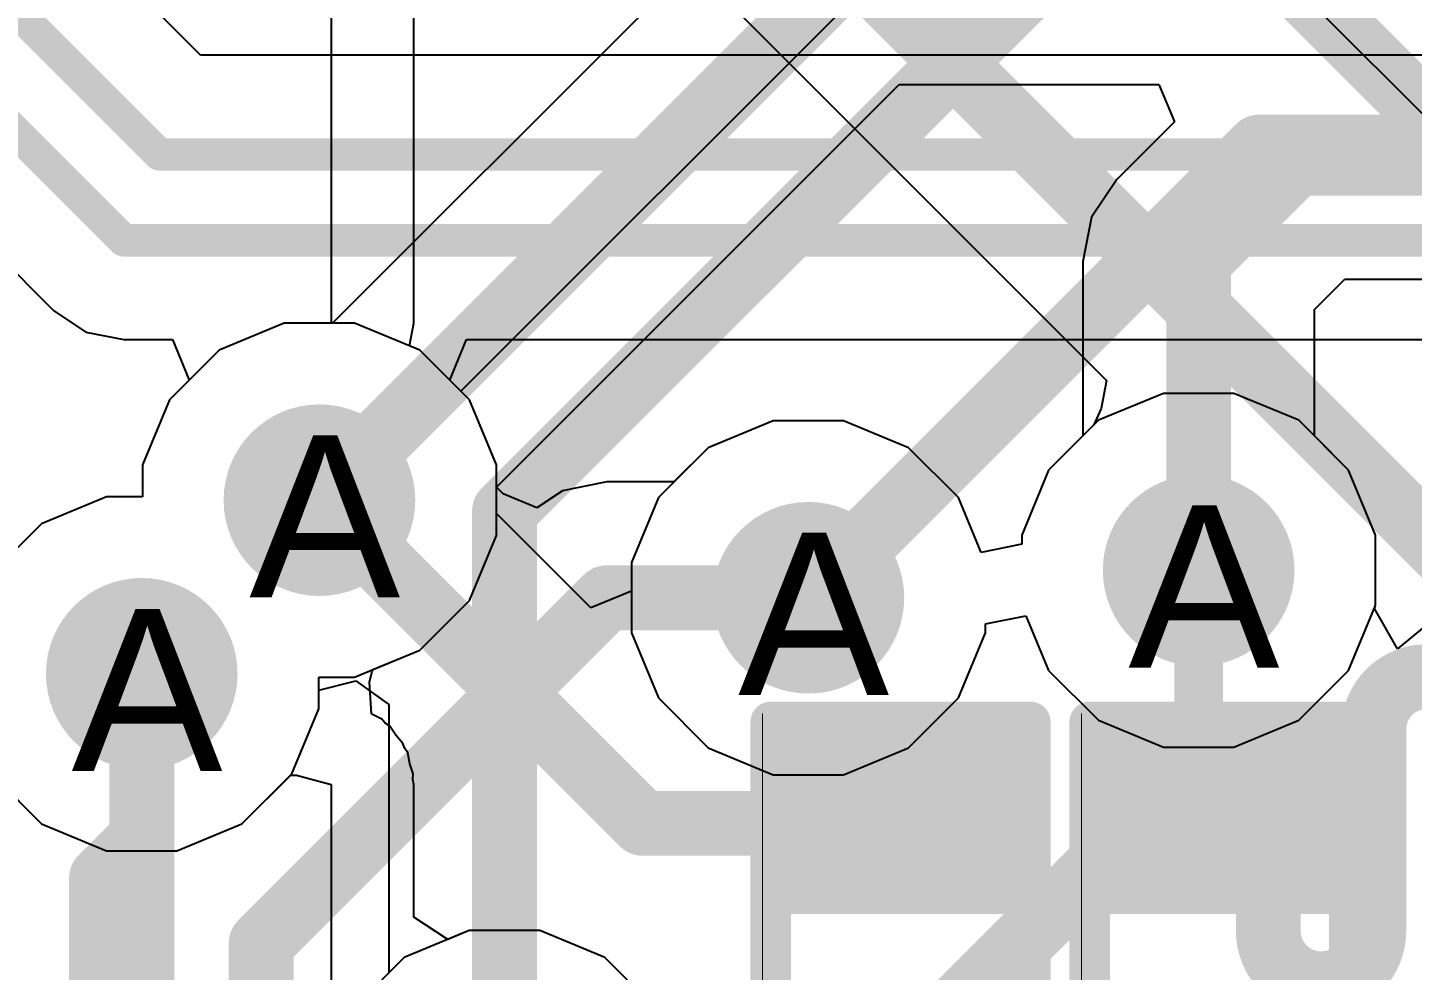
# Model space of a CAD drawing. Header units: inches. Extents: x 0 to 5271, y 0 to 5417.
# Drawn here: x 50.053 to 54.388, y 82.055 to 85.007 of the extents above; entities that cross this region are included whole.
import ezdxf

# ---------------------------------------------------------------- set-up
doc = ezdxf.new("R2010")
doc.units = ezdxf.units.IN
for name, color, linetype in [('Bottom Layer', 5, 'Continuous'), ('Bottom Overlay', 54, 'Continuous'), ('Bottom Paste', 16, 'Continuous'), ('Bottom Solder', 6, 'Continuous'), ('Drill Drawing', 1, 'Continuous'), ('L2_GND1', 16, 'Continuous'), ('L3_SIG1', 76, 'Continuous'), ('L4_PWR', 90, 'Continuous'), ('L5_GND2', 156, 'Continuous'), ('L6_SIG2', 130, 'Continuous'), ('L7_GND3', 216, 'Continuous'), ('Top Layer', 1, 'Continuous'), ('Via Holes', 16, 'Continuous')]:
    doc.layers.add(name, color=color, linetype=linetype)
doc.styles.add('Arial', font='', dxfattribs={"height": 0.2})
doc.styles.get('Arial').set_extended_font_data('Arial')

# ---------------------------------------------------------------- blocks, each defined once
blk = doc.blocks.new('R___0402_B_62')
at = {"layer": 'Bottom Layer'}
for points in [[(-0.2413, 0.3175), (-0.2413, -0.3175), (-0.6985, -0.3175), (-0.6985, 0.3175)], [(0.6985, 0.3175), (0.6985, -0.3175), (0.2413, -0.3175), (0.2413, 0.3175)]]:
    blk.add_hatch(color=5, dxfattribs=at).paths.add_polyline_path(points)
at = {"layer": 'Bottom Paste'}
for points in [[(-0.2413, 0.3175), (-0.2413, -0.3175), (-0.6985, -0.3175), (-0.6985, 0.3175)], [(0.6985, 0.3175), (0.6985, -0.3175), (0.2413, -0.3175), (0.2413, 0.3175)]]:
    blk.add_hatch(color=16, dxfattribs=at).paths.add_polyline_path(points)
at = {"layer": 'Bottom Solder'}
for points in [[(-0.1863, 0.3725), (-0.1863, -0.3725), (-0.7535, -0.3725), (-0.7535, 0.3725)], [(0.7535, 0.3725), (0.7535, -0.3725), (0.1863, -0.3725), (0.1863, 0.3725)]]:
    blk.add_hatch(color=6, dxfattribs=at).paths.add_polyline_path(points)
at = {"layer": 'Bottom Overlay'}
for points in [[(-0.7874, 0.4064, 0.127, 0.127, 0), (-0.7874, -0.4064, 0.127, 0.127, 0)], [(-0.7874, 0.4064, 0.127, 0.127, 0), (0.7874, 0.4064, 0.127, 0.127, 0)], [(0.7874, 0.4064, 0.127, 0.127, 0), (0.7874, -0.4064, 0.127, 0.127, 0)], [(-0.8128, 0.4318, 0.00323, 0.00323, 0), (0.8128, 0.4318, 0.00323, 0.00323, 0)], [(-0.7874, -0.4064, 0.127, 0.127, 0), (0.7874, -0.4064, 0.127, 0.127, 0)]]:
    blk.add_lwpolyline(points, format="xyseb", dxfattribs=at)
for points in [[(-0.8191, 0.4064, 0.0635, 0.0635, 1), (-0.7556, 0.4064, 0.0635, 0.0635, 1)], [(-0.8191, 0.4064, 0.0635, 0.0635, 1), (-0.7556, 0.4064, 0.0635, 0.0635, 1)], [(0.7557, 0.4064, 0.0635, 0.0635, 1), (0.8192, 0.4064, 0.0635, 0.0635, 1)], [(0.7557, 0.4064, 0.0635, 0.0635, 1), (0.8192, 0.4064, 0.0635, 0.0635, 1)], [(-0.8136, 0.4318, 0.00161, 0.00161, 1), (-0.812, 0.4318, 0.00161, 0.00161, 1)], [(0.812, 0.4318, 0.00161, 0.00161, 1), (0.8136, 0.4318, 0.00161, 0.00161, 1)], [(-0.8191, -0.4064, 0.0635, 0.0635, 1), (-0.7556, -0.4064, 0.0635, 0.0635, 1)], [(-0.8191, -0.4064, 0.0635, 0.0635, 1), (-0.7556, -0.4064, 0.0635, 0.0635, 1)], [(0.7557, -0.4064, 0.0635, 0.0635, 1), (0.8192, -0.4064, 0.0635, 0.0635, 1)], [(0.7557, -0.4064, 0.0635, 0.0635, 1), (0.8192, -0.4064, 0.0635, 0.0635, 1)]]:
    blk.add_lwpolyline(points, format="xyseb", close=True, dxfattribs=at)
blk = doc.blocks.new('R___0402_B_64')
at = {"layer": 'Bottom Layer'}
for points in [[(-0.2413, 0.3175), (-0.2413, -0.3175), (-0.6985, -0.3175), (-0.6985, 0.3175)], [(0.6985, 0.3175), (0.6985, -0.3175), (0.2413, -0.3175), (0.2413, 0.3175)]]:
    blk.add_hatch(color=5, dxfattribs=at).paths.add_polyline_path(points)
at = {"layer": 'Bottom Paste'}
for points in [[(-0.2413, 0.3175), (-0.2413, -0.3175), (-0.6985, -0.3175), (-0.6985, 0.3175)], [(0.6985, 0.3175), (0.6985, -0.3175), (0.2413, -0.3175), (0.2413, 0.3175)]]:
    blk.add_hatch(color=16, dxfattribs=at).paths.add_polyline_path(points)
at = {"layer": 'Bottom Solder'}
for points in [[(-0.1863, 0.3725), (-0.1863, -0.3725), (-0.7535, -0.3725), (-0.7535, 0.3725)], [(0.7535, 0.3725), (0.7535, -0.3725), (0.1863, -0.3725), (0.1863, 0.3725)]]:
    blk.add_hatch(color=6, dxfattribs=at).paths.add_polyline_path(points)
at = {"layer": 'Bottom Overlay'}
for points in [[(-0.7874, 0.4064, 0.127, 0.127, 0), (-0.7874, -0.4064, 0.127, 0.127, 0)], [(-0.7874, 0.4064, 0.127, 0.127, 0), (0.7874, 0.4064, 0.127, 0.127, 0)], [(0.7874, 0.4064, 0.127, 0.127, 0), (0.7874, -0.4064, 0.127, 0.127, 0)], [(-0.8128, 0.4318, 0.00323, 0.00323, 0), (0.8128, 0.4318, 0.00323, 0.00323, 0)], [(-0.7874, -0.4064, 0.127, 0.127, 0), (0.7874, -0.4064, 0.127, 0.127, 0)]]:
    blk.add_lwpolyline(points, format="xyseb", dxfattribs=at)
for points in [[(-0.8191, 0.4064, 0.0635, 0.0635, 1), (-0.7556, 0.4064, 0.0635, 0.0635, 1)], [(-0.8191, 0.4064, 0.0635, 0.0635, 1), (-0.7556, 0.4064, 0.0635, 0.0635, 1)], [(0.7557, 0.4064, 0.0635, 0.0635, 1), (0.8192, 0.4064, 0.0635, 0.0635, 1)], [(0.7557, 0.4064, 0.0635, 0.0635, 1), (0.8192, 0.4064, 0.0635, 0.0635, 1)], [(-0.8136, 0.4318, 0.00161, 0.00161, 1), (-0.812, 0.4318, 0.00161, 0.00161, 1)], [(0.812, 0.4318, 0.00161, 0.00161, 1), (0.8136, 0.4318, 0.00161, 0.00161, 1)], [(-0.8191, -0.4064, 0.0635, 0.0635, 1), (-0.7556, -0.4064, 0.0635, 0.0635, 1)], [(-0.8191, -0.4064, 0.0635, 0.0635, 1), (-0.7556, -0.4064, 0.0635, 0.0635, 1)], [(0.7557, -0.4064, 0.0635, 0.0635, 1), (0.8192, -0.4064, 0.0635, 0.0635, 1)], [(0.7557, -0.4064, 0.0635, 0.0635, 1), (0.8192, -0.4064, 0.0635, 0.0635, 1)]]:
    blk.add_lwpolyline(points, format="xyseb", close=True, dxfattribs=at)

msp = doc.modelspace()

# ---------------------------------------------------------------- hatches: boundary and pattern name
at = {"layer": 'Bottom Layer'}
h = msp.add_hatch(color=5, dxfattribs=at)
edge = h.paths.add_edge_path()
edge.add_arc((50.9662, 83.5272), 0.3, 0, 360)
h = msp.add_hatch(color=5, dxfattribs=at)
edge = h.paths.add_edge_path()
edge.add_arc((53.7188, 83.3076), 0.3, 0, 360)
h = msp.add_hatch(color=5, dxfattribs=at)
edge = h.paths.add_edge_path()
edge.add_arc((52.497, 83.2217), 0.3, 0, 360)
h = msp.add_hatch(color=5, dxfattribs=at)
edge = h.paths.add_edge_path()
edge.add_arc((50.4099, 82.9836), 0.3, 0, 360)
at = {"layer": 'L2_GND1'}
h = msp.add_hatch(color=16, dxfattribs=at)
edge = h.paths.add_edge_path()
edge.add_arc((50.9662, 83.5272), 0.3, 0, 360)
h = msp.add_hatch(color=16, dxfattribs=at)
edge = h.paths.add_edge_path()
edge.add_arc((53.7188, 83.3076), 0.3, 0, 360)
h = msp.add_hatch(color=16, dxfattribs=at)
edge = h.paths.add_edge_path()
edge.add_arc((52.497, 83.2217), 0.3, 0, 360)
h = msp.add_hatch(color=16, dxfattribs=at)
edge = h.paths.add_edge_path()
edge.add_arc((50.4099, 82.9836), 0.3, 0, 360)
at = {"layer": 'L3_SIG1'}
h = msp.add_hatch(color=76, dxfattribs=at)
edge = h.paths.add_edge_path()
edge.add_arc((50.9662, 83.5272), 0.3, 0, 360)
h = msp.add_hatch(color=76, dxfattribs=at)
edge = h.paths.add_edge_path()
edge.add_arc((53.7188, 83.3076), 0.3, 0, 360)
h = msp.add_hatch(color=76, dxfattribs=at)
edge = h.paths.add_edge_path()
edge.add_arc((52.497, 83.2217), 0.3, 0, 360)
h = msp.add_hatch(color=76, dxfattribs=at)
edge = h.paths.add_edge_path()
edge.add_arc((50.4099, 82.9836), 0.3, 0, 360)
at = {"layer": 'L4_PWR'}
h = msp.add_hatch(color=90, dxfattribs=at)
edge = h.paths.add_edge_path()
edge.add_arc((50.9662, 83.5272), 0.3, 0, 360)
h = msp.add_hatch(color=90, dxfattribs=at)
edge = h.paths.add_edge_path()
edge.add_arc((53.7188, 83.3076), 0.3, 0, 360)
h = msp.add_hatch(color=90, dxfattribs=at)
edge = h.paths.add_edge_path()
edge.add_arc((52.497, 83.2217), 0.3, 0, 360)
h = msp.add_hatch(color=90, dxfattribs=at)
edge = h.paths.add_edge_path()
edge.add_arc((50.4099, 82.9836), 0.3, 0, 360)
at = {"layer": 'L5_GND2'}
h = msp.add_hatch(color=156, dxfattribs=at)
edge = h.paths.add_edge_path()
edge.add_arc((50.9662, 83.5272), 0.3, 0, 360)
h = msp.add_hatch(color=156, dxfattribs=at)
edge = h.paths.add_edge_path()
edge.add_arc((53.7188, 83.3076), 0.3, 0, 360)
h = msp.add_hatch(color=156, dxfattribs=at)
edge = h.paths.add_edge_path()
edge.add_arc((52.497, 83.2217), 0.3, 0, 360)
h = msp.add_hatch(color=156, dxfattribs=at)
edge = h.paths.add_edge_path()
edge.add_arc((50.4099, 82.9836), 0.3, 0, 360)
at = {"layer": 'L6_SIG2'}
h = msp.add_hatch(color=130, dxfattribs=at)
edge = h.paths.add_edge_path()
edge.add_arc((50.9662, 83.5272), 0.3, 0, 360)
h = msp.add_hatch(color=130, dxfattribs=at)
edge = h.paths.add_edge_path()
edge.add_arc((53.7188, 83.3076), 0.3, 0, 360)
h = msp.add_hatch(color=130, dxfattribs=at)
edge = h.paths.add_edge_path()
edge.add_arc((52.497, 83.2217), 0.3, 0, 360)
h = msp.add_hatch(color=130, dxfattribs=at)
edge = h.paths.add_edge_path()
edge.add_arc((50.4099, 82.9836), 0.3, 0, 360)
at = {"layer": 'L7_GND3'}
h = msp.add_hatch(color=216, dxfattribs=at)
edge = h.paths.add_edge_path()
edge.add_arc((50.9662, 83.5272), 0.3, 0, 360)
h = msp.add_hatch(color=216, dxfattribs=at)
edge = h.paths.add_edge_path()
edge.add_arc((53.7188, 83.3076), 0.3, 0, 360)
h = msp.add_hatch(color=216, dxfattribs=at)
edge = h.paths.add_edge_path()
edge.add_arc((52.497, 83.2217), 0.3, 0, 360)
h = msp.add_hatch(color=216, dxfattribs=at)
edge = h.paths.add_edge_path()
edge.add_arc((50.4099, 82.9836), 0.3, 0, 360)
at = {"layer": 'Top Layer'}
h = msp.add_hatch(color=1, dxfattribs=at)
edge = h.paths.add_edge_path()
edge.add_arc((50.9662, 83.5272), 0.3, 0, 360)
h = msp.add_hatch(color=1, dxfattribs=at)
edge = h.paths.add_edge_path()
edge.add_arc((53.7188, 83.3076), 0.3, 0, 360)
h = msp.add_hatch(color=1, dxfattribs=at)
edge = h.paths.add_edge_path()
edge.add_arc((52.497, 83.2217), 0.3, 0, 360)
h = msp.add_hatch(color=1, dxfattribs=at)
edge = h.paths.add_edge_path()
edge.add_arc((50.4099, 82.9836), 0.3, 0, 360)
at = {"layer": 'Via Holes'}
h = msp.add_hatch(color=7, dxfattribs=at)
edge = h.paths.add_edge_path()
edge.add_arc((50.9662, 83.5272), 0.15, 0, 360)
h = msp.add_hatch(color=7, dxfattribs=at)
edge = h.paths.add_edge_path()
edge.add_arc((53.7188, 83.3076), 0.15, 0, 360)
h = msp.add_hatch(color=7, dxfattribs=at)
edge = h.paths.add_edge_path()
edge.add_arc((52.497, 83.2217), 0.15, 0, 360)
h = msp.add_hatch(color=7, dxfattribs=at)
edge = h.paths.add_edge_path()
edge.add_arc((50.4099, 82.9836), 0.15, 0, 360)

# ---------------------------------------------------------------- linework, layer by layer
at = {"layer": 'Bottom Layer'}
for p, q in [((50.856, 84.0812), (50.6524, 83.9969)), ((51.0764, 84.0812), (50.856, 84.0812)), ((51.2801, 83.9969), (51.0764, 84.0812)), ((50.6524, 83.9969), (50.4966, 83.841)), ((51.4359, 83.841), (51.2801, 83.9969)), ((50.4966, 83.841), (50.4122, 83.6374)), ((51.5202, 83.6374), (51.4359, 83.841)), ((53.6086, 83.8616), (53.405, 83.7773)), ((53.829, 83.8616), (53.6086, 83.8616)), ((54.0326, 83.7773), (53.829, 83.8616)), ((52.3868, 83.7757), (52.1832, 83.6914)), ((52.6072, 83.7757), (52.3868, 83.7757)), ((52.8108, 83.6914), (52.6072, 83.7757)), ((53.405, 83.7773), (53.2491, 83.6214)), ((54.1884, 83.6214), (54.0326, 83.7773)), ((52.1832, 83.6914), (52.0273, 83.5355)), ((52.9667, 83.5355), (52.8108, 83.6914)), ((50.4122, 83.6374), (50.4122, 83.5376)), ((51.5202, 83.4859), (51.5202, 83.6374)), ((53.2491, 83.6214), (53.1648, 83.4178)), ((54.2728, 83.4178), (54.1884, 83.6214)), ((50.2997, 83.5376), (50.0961, 83.4533)), ((50.4122, 83.5376), (50.2997, 83.5376)), ((52.0273, 83.5355), (51.943, 83.3319)), ((53.0378, 83.3638), (52.9667, 83.5355)), ((50.0961, 83.4533), (49.9402, 83.2974)), ((51.816, 83.1902), (51.5202, 83.4859)), ((53.1648, 83.4178), (53.1648, 83.3891)), ((54.2728, 83.1974), (54.2728, 83.4178)), ((53.1648, 83.3891), (53.0378, 83.3638)), ((51.943, 83.3319), (51.943, 83.2428)), ((51.943, 83.2428), (51.816, 83.1902)), ((54.269, 83.1883), (54.2728, 83.1974)), ((54.3418, 83.0615), (54.269, 83.1883)), ((54.4537, 83.1549), (54.3418, 83.0615))]:
    msp.add_line(p, q, dxfattribs=at)
for points in [[(50.9662, 83.5272, 0.2032, 0.2032, 0), (51.9781, 82.5153, 0.2032, 0.2032, 0)], [(53.7188, 82.5807, 0.1524, 0.1524, 0), (53.7188, 83.3076, 0.1524, 0.1524, 0)], [(50.4099, 81.11, 0.2032, 0.2032, 0), (50.4099, 82.9836, 0.2032, 0.2032, 0)], [(53.7188, 82.5807, 0.1524, 0.1524, 0), (53.7841, 82.5153, 0.1524, 0.1524, 0)], [(51.9781, 82.5153, 0.2032, 0.2032, 0), (52.7855, 82.5153, 0.2032, 0.2032, 0)]]:
    msp.add_lwpolyline(points, format="xyseb", dxfattribs=at)
for points in [[(50.9154, 83.5272, 0.1016, 0.1016, 1), (51.017, 83.5272, 0.1016, 0.1016, 1)], [(53.6807, 83.3076, 0.0762, 0.0762, 1), (53.7569, 83.3076, 0.0762, 0.0762, 1)], [(50.3591, 82.9836, 0.1016, 0.1016, 1), (50.4607, 82.9836, 0.1016, 0.1016, 1)], [(53.6807, 82.5807, 0.0762, 0.0762, 1), (53.7569, 82.5807, 0.0762, 0.0762, 1)], [(53.6807, 82.5807, 0.0762, 0.0762, 1), (53.7569, 82.5807, 0.0762, 0.0762, 1)], [(51.9273, 82.5153, 0.1016, 0.1016, 1), (52.0289, 82.5153, 0.1016, 0.1016, 1)], [(51.9273, 82.5153, 0.1016, 0.1016, 1), (52.0289, 82.5153, 0.1016, 0.1016, 1)], [(52.7347, 82.5153, 0.1016, 0.1016, 1), (52.8363, 82.5153, 0.1016, 0.1016, 1)], [(53.746, 82.5153, 0.0762, 0.0762, 1), (53.8222, 82.5153, 0.0762, 0.0762, 1)]]:
    msp.add_lwpolyline(points, format="xyseb", close=True, dxfattribs=at)
at = {"layer": 'L2_GND1'}
for p, q in [((51.97, 85.0437), (51.0075, 84.0812)), ((51.5202, 83.5684), (52.7808, 84.829)), ((52.7808, 84.829), (53.5941, 84.829)), ((53.5941, 84.829), (53.6428, 84.7117)), ((53.6428, 84.7117), (53.4624, 84.5313)), ((53.4624, 84.5313), (53.3838, 84.4137)), ((53.3838, 84.4137), (53.3562, 84.275)), ((53.3562, 84.275), (53.3562, 84.275)), ((53.3562, 84.275), (53.3562, 83.7285)), ((54.0813, 84.1248), (54.176, 84.2194)), ((54.176, 84.2194), (54.7881, 84.2194)), ((54.0813, 83.7285), (54.0813, 84.1248)), ((50.856, 84.0812), (50.6524, 83.9969)), ((51.0075, 84.0812), (50.856, 84.0812)), ((50.6524, 83.9969), (50.4966, 83.841)), ((50.4966, 83.841), (50.4122, 83.6374)), ((52.3868, 83.7757), (52.1832, 83.6914)), ((52.6072, 83.7757), (52.3868, 83.7757)), ((52.8108, 83.6914), (52.6072, 83.7757)), ((53.3562, 83.7285), (53.2491, 83.6214)), ((54.1884, 83.6214), (54.0813, 83.7285)), ((52.1832, 83.6914), (52.0273, 83.5355)), ((52.9667, 83.5355), (52.8108, 83.6914)), ((50.4122, 83.6374), (50.4122, 83.5376)), ((53.2491, 83.6214), (53.1648, 83.4178)), ((54.2728, 83.4178), (54.1884, 83.6214)), ((50.2997, 83.5376), (50.0961, 83.4533)), ((50.4122, 83.5376), (50.2997, 83.5376)), ((51.5202, 83.417), (51.5202, 83.5684)), ((52.0273, 83.5355), (51.943, 83.3319)), ((53.0378, 83.3638), (52.9667, 83.5355)), ((50.0961, 83.4533), (49.9402, 83.2974)), ((51.4359, 83.2134), (51.5202, 83.417)), ((53.1648, 83.4178), (53.1648, 83.3891)), ((54.2728, 83.1974), (54.2728, 83.4178)), ((53.1648, 83.3891), (53.0378, 83.3638)), ((51.943, 83.3319), (51.943, 83.1115)), ((51.2801, 83.0575), (51.4359, 83.2134)), ((54.1884, 82.9938), (54.2728, 83.1974)), ((53.051, 83.1402), (53.178, 83.1655)), ((53.178, 83.1655), (53.2491, 82.9938)), ((51.943, 83.1115), (52.0273, 82.9079)), ((52.9667, 82.9079), (53.051, 83.1115)), ((53.051, 83.1115), (53.051, 83.1402)), ((51.0764, 82.9732), (51.2801, 83.0575)), ((50.9639, 82.8734), (50.9639, 82.9732)), ((50.9639, 82.9732), (51.0764, 82.9732)), ((53.2491, 82.9938), (53.405, 82.838)), ((54.0326, 82.838), (54.1884, 82.9938)), ((52.0273, 82.9079), (52.1832, 82.752)), ((52.8108, 82.752), (52.9667, 82.9079)), ((50.8796, 82.6698), (50.9639, 82.8734)), ((53.405, 82.838), (53.6086, 82.7536)), ((53.829, 82.7536), (54.0326, 82.838)), ((52.1832, 82.752), (52.3868, 82.6677)), ((52.6072, 82.6677), (52.8108, 82.752)), ((53.6086, 82.7536), (53.829, 82.7536)), ((49.9402, 82.6698), (50.0961, 82.514)), ((50.7237, 82.514), (50.8796, 82.6698)), ((52.3868, 82.6677), (52.6072, 82.6677)), ((50.0961, 82.514), (50.2997, 82.4296)), ((50.5201, 82.4296), (50.7237, 82.514)), ((50.2997, 82.4296), (50.5201, 82.4296)), ((51.4354, 82.1794), (51.2318, 82.0951)), ((51.6558, 82.1794), (51.4354, 82.1794)), ((51.8595, 82.0951), (51.6558, 82.1794)), ((51.2318, 82.0951), (51.076, 81.9393)), ((52.0153, 81.9393), (51.8595, 82.0951))]:
    msp.add_line(p, q, dxfattribs=at)
for points in [[(50.9662, 83.5272, 0.2032, 0.2032, 0), (52.6306, 85.1916, 0.2032, 0.2032, 0)], [(53.7188, 84.275, 0.2032, 0.2032, 0), (54.0258, 84.582, 0.2032, 0.2032, 0)], [(54.0258, 84.582, 0.2032, 0.2032, 0), (56.1734, 84.582, 0.2032, 0.2032, 0)], [(53.7188, 83.3076, 0.2032, 0.2032, 0), (53.7188, 84.275, 0.2032, 0.2032, 0)]]:
    msp.add_lwpolyline(points, format="xyseb", dxfattribs=at)
for points in [[(53.975, 84.582, 0.1016, 0.1016, 1), (54.0766, 84.582, 0.1016, 0.1016, 1)], [(53.975, 84.582, 0.1016, 0.1016, 1), (54.0766, 84.582, 0.1016, 0.1016, 1)], [(53.668, 84.275, 0.1016, 0.1016, 1), (53.7696, 84.275, 0.1016, 0.1016, 1)], [(53.668, 84.275, 0.1016, 0.1016, 1), (53.7696, 84.275, 0.1016, 0.1016, 1)], [(50.9154, 83.5272, 0.1016, 0.1016, 1), (51.017, 83.5272, 0.1016, 0.1016, 1)], [(53.668, 83.3076, 0.1016, 0.1016, 1), (53.7696, 83.3076, 0.1016, 0.1016, 1)]]:
    msp.add_lwpolyline(points, format="xyseb", close=True, dxfattribs=at)
at = {"layer": 'L3_SIG1'}
for p, q in [((54.0073, 85.1492), (54.9034, 84.2531)), ((50.856, 84.0812), (50.6524, 83.9969)), ((51.0764, 84.0812), (50.856, 84.0812)), ((51.2801, 83.9969), (51.0764, 84.0812)), ((50.6524, 83.9969), (50.4966, 83.841)), ((51.4359, 83.841), (51.2801, 83.9969)), ((50.4966, 83.841), (50.4122, 83.6374)), ((51.5202, 83.6374), (51.4359, 83.841)), ((53.6086, 83.8616), (53.405, 83.7773)), ((53.829, 83.8616), (53.6086, 83.8616)), ((54.0326, 83.7773), (53.829, 83.8616)), ((52.3868, 83.7757), (52.1832, 83.6914)), ((52.6072, 83.7757), (52.3868, 83.7757)), ((52.8108, 83.6914), (52.6072, 83.7757)), ((53.405, 83.7773), (53.2491, 83.6214)), ((54.1884, 83.6214), (54.0326, 83.7773)), ((52.1832, 83.6914), (52.0273, 83.5355)), ((52.9667, 83.5355), (52.8108, 83.6914)), ((50.4122, 83.6374), (50.4122, 83.5376)), ((51.5202, 83.417), (51.5202, 83.6374)), ((53.2491, 83.6214), (53.1648, 83.4178)), ((54.2728, 83.4178), (54.1884, 83.6214)), ((50.2997, 83.5376), (50.0961, 83.4533)), ((50.4122, 83.5376), (50.2997, 83.5376)), ((52.0273, 83.5355), (51.943, 83.3319)), ((53.0378, 83.3638), (52.9667, 83.5355)), ((50.0961, 83.4533), (49.9402, 83.2974)), ((51.4359, 83.2134), (51.5202, 83.417)), ((53.1648, 83.4178), (53.1648, 83.3891)), ((54.2728, 83.1974), (54.2728, 83.4178)), ((53.1648, 83.3891), (53.0378, 83.3638)), ((51.943, 83.3319), (51.943, 83.1115)), ((51.2801, 83.0575), (51.4359, 83.2134)), ((54.1884, 82.9938), (54.2728, 83.1974)), ((53.051, 83.1402), (53.178, 83.1655)), ((53.178, 83.1655), (53.2491, 82.9938)), ((51.943, 83.1115), (52.0273, 82.9079)), ((52.9667, 82.9079), (53.051, 83.1115)), ((53.051, 83.1115), (53.051, 83.1402)), ((51.0764, 82.9732), (51.2801, 83.0575)), ((50.9639, 82.8734), (50.9639, 82.9732)), ((50.9639, 82.9732), (51.0764, 82.9732)), ((53.2491, 82.9938), (53.405, 82.838)), ((54.0326, 82.838), (54.1884, 82.9938)), ((52.0273, 82.9079), (52.1832, 82.752)), ((52.8108, 82.752), (52.9667, 82.9079)), ((50.8796, 82.6698), (50.9639, 82.8734)), ((53.405, 82.838), (53.6086, 82.7536)), ((53.829, 82.7536), (54.0326, 82.838)), ((52.1832, 82.752), (52.3868, 82.6677)), ((52.6072, 82.6677), (52.8108, 82.752)), ((53.6086, 82.7536), (53.829, 82.7536)), ((49.9402, 82.6698), (50.0961, 82.514)), ((50.7237, 82.514), (50.8796, 82.6698)), ((52.3868, 82.6677), (52.6072, 82.6677)), ((50.0961, 82.514), (50.2997, 82.4296)), ((50.5201, 82.4296), (50.7237, 82.514)), ((50.2997, 82.4296), (50.5201, 82.4296)), ((51.4354, 82.1794), (51.2318, 82.0951)), ((51.6558, 82.1794), (51.4354, 82.1794)), ((51.8595, 82.0951), (51.6558, 82.1794)), ((51.2318, 82.0951), (51.076, 81.9393)), ((52.0153, 81.9393), (51.8595, 82.0951))]:
    msp.add_line(p, q, dxfattribs=at)
at = {"layer": 'L4_PWR'}
for p, q in [((51.0032, 89.2646), (51.0032, 84.0812)), ((51.2622, 84.0812), (51.2622, 89.2646)), ((50.856, 84.0812), (50.6524, 83.9969)), ((51.0032, 84.0812), (50.856, 84.0812)), ((51.248, 84.0101), (51.2622, 84.0812)), ((50.6524, 83.9969), (50.4966, 83.841)), ((51.2801, 83.9969), (51.248, 84.0101)), ((51.4359, 83.841), (51.2801, 83.9969)), ((50.4966, 83.841), (50.4122, 83.6374)), ((51.5202, 83.6374), (51.4359, 83.841)), ((53.6086, 83.8616), (53.405, 83.7773)), ((53.829, 83.8616), (53.6086, 83.8616)), ((54.0326, 83.7773), (53.829, 83.8616)), ((52.3868, 83.7757), (52.1832, 83.6914)), ((52.6072, 83.7757), (52.3868, 83.7757)), ((52.8108, 83.6914), (52.6072, 83.7757)), ((53.405, 83.7773), (53.2491, 83.6214)), ((54.1884, 83.6214), (54.0326, 83.7773)), ((52.1832, 83.6914), (52.0273, 83.5355)), ((52.9667, 83.5355), (52.8108, 83.6914)), ((50.4122, 83.6374), (50.4122, 83.5376)), ((51.5202, 83.417), (51.5202, 83.6374)), ((53.2491, 83.6214), (53.1648, 83.4178)), ((54.2728, 83.4178), (54.1884, 83.6214)), ((50.2997, 83.5376), (50.0961, 83.4533)), ((50.4122, 83.5376), (50.2997, 83.5376)), ((52.0273, 83.5355), (51.943, 83.3319)), ((53.0378, 83.3638), (52.9667, 83.5355)), ((50.0961, 83.4533), (49.9402, 83.2974)), ((51.4359, 83.2134), (51.5202, 83.417)), ((53.1648, 83.4178), (53.1648, 83.3891)), ((54.2728, 83.1974), (54.2728, 83.4178)), ((53.1648, 83.3891), (53.0378, 83.3638)), ((51.943, 83.3319), (51.943, 83.1115)), ((51.2801, 83.0575), (51.4359, 83.2134)), ((54.1884, 82.9938), (54.2728, 83.1974)), ((53.051, 83.1402), (53.178, 83.1655)), ((53.178, 83.1655), (53.2491, 82.9938)), ((51.943, 83.1115), (52.0273, 82.9079)), ((52.9667, 82.9079), (53.051, 83.1115)), ((53.051, 83.1115), (53.051, 83.1402)), ((51.1338, 82.997), (51.2801, 83.0575)), ((51.1231, 82.9581), (51.1313, 82.9908)), ((51.1313, 82.9908), (51.1338, 82.997)), ((53.2491, 82.9938), (53.405, 82.838)), ((54.0326, 82.838), (54.1884, 82.9938)), ((51.1294, 82.8576), (51.1231, 82.9581)), ((52.0273, 82.9079), (52.1832, 82.752)), ((52.8108, 82.752), (52.9667, 82.9079)), ((51.1307, 82.8568), (51.1294, 82.8576)), ((51.1612, 82.8416), (51.1307, 82.8568)), ((51.1723, 82.8289), (51.1612, 82.8416)), ((51.1863, 82.8196), (51.1723, 82.8289)), ((51.2053, 82.7912), (51.1863, 82.8196)), ((53.405, 82.838), (53.6086, 82.7536)), ((53.829, 82.7536), (54.0326, 82.838)), ((51.2277, 82.7656), (51.2053, 82.7912)), ((51.2331, 82.7496), (51.2277, 82.7656)), ((51.2425, 82.7356), (51.2331, 82.7496)), ((51.2491, 82.7021), (51.2425, 82.7356)), ((52.1832, 82.752), (52.3868, 82.6677)), ((52.6072, 82.6677), (52.8108, 82.752)), ((53.6086, 82.7536), (53.829, 82.7536)), ((49.9402, 82.6698), (50.0961, 82.514)), ((51.26, 82.6698), (51.2491, 82.7021)), ((51.2589, 82.653), (51.26, 82.6698)), ((50.7237, 82.514), (50.8762, 82.6665)), ((50.8762, 82.6665), (50.8945, 82.6658)), ((50.8945, 82.6658), (51.0032, 82.6365)), ((51.0032, 82.6365), (51.0032, 81.7635)), ((51.2622, 82.6365), (51.2589, 82.653)), ((51.2622, 82.222), (51.2622, 82.6365)), ((52.3868, 82.6677), (52.6072, 82.6677)), ((50.0961, 82.514), (50.2997, 82.4296)), ((50.5201, 82.4296), (50.7237, 82.514)), ((50.2997, 82.4296), (50.5201, 82.4296)), ((51.3678, 82.1514), (51.2622, 82.222)), ((51.4354, 82.1794), (51.3678, 82.1514)), ((51.6558, 82.1794), (51.4354, 82.1794)), ((51.8595, 82.0951), (51.6558, 82.1794)), ((52.0153, 81.9393), (51.8595, 82.0951))]:
    msp.add_line(p, q, dxfattribs=at)
at = {"layer": 'L5_GND2'}
for p, q in [((50.594, 84.9207), (50.0186, 85.496)), ((49.2189, 85.036), (50.134, 84.1209)), ((62.4789, 84.9207), (50.594, 84.9207)), ((50.134, 84.1209), (50.2348, 84.0535)), ((50.2348, 84.0535), (50.3537, 84.0299)), ((50.3537, 84.0299), (50.5059, 84.0299)), ((50.5059, 84.0299), (50.5585, 83.9029)), ((51.374, 83.9029), (51.4266, 84.0299)), ((51.4266, 84.0299), (54.5985, 84.0299)), ((50.5585, 83.9029), (50.4966, 83.841)), ((51.4359, 83.841), (51.374, 83.9029)), ((50.4966, 83.841), (50.4122, 83.6374)), ((51.5202, 83.6374), (51.4359, 83.841)), ((53.6086, 83.8616), (53.405, 83.7773)), ((53.829, 83.8616), (53.6086, 83.8616)), ((54.0326, 83.7773), (53.829, 83.8616)), ((52.3868, 83.7757), (52.1832, 83.6914)), ((52.6072, 83.7757), (52.3868, 83.7757)), ((52.8108, 83.6914), (52.6072, 83.7757)), ((53.405, 83.7773), (53.2491, 83.6214)), ((54.1884, 83.6214), (54.0326, 83.7773)), ((52.1832, 83.6914), (52.0273, 83.5355)), ((52.9667, 83.5355), (52.8108, 83.6914)), ((50.4122, 83.6374), (50.4122, 83.5376)), ((51.5202, 83.417), (51.5202, 83.6374)), ((53.2491, 83.6214), (53.1648, 83.4178)), ((54.2728, 83.4178), (54.1884, 83.6214)), ((50.2997, 83.5376), (50.0961, 83.4533)), ((50.4122, 83.5376), (50.2997, 83.5376)), ((52.0273, 83.5355), (51.943, 83.3319)), ((53.0378, 83.3638), (52.9667, 83.5355)), ((50.0961, 83.4533), (49.9402, 83.2974)), ((51.4359, 83.2134), (51.5202, 83.417)), ((53.1648, 83.4178), (53.1648, 83.3891)), ((54.2728, 83.1974), (54.2728, 83.4178)), ((53.1648, 83.3891), (53.0378, 83.3638)), ((51.943, 83.3319), (51.943, 83.1115)), ((51.2801, 83.0575), (51.4359, 83.2134)), ((54.1884, 82.9938), (54.2728, 83.1974)), ((53.051, 83.1402), (53.178, 83.1655)), ((53.178, 83.1655), (53.2491, 82.9938)), ((51.943, 83.1115), (52.0273, 82.9079)), ((52.9667, 82.9079), (53.051, 83.1115)), ((53.051, 83.1115), (53.051, 83.1402)), ((51.0764, 82.9732), (51.2801, 83.0575)), ((50.9639, 82.8734), (50.9639, 82.9732)), ((50.9639, 82.9732), (51.0764, 82.9732)), ((53.2491, 82.9938), (53.405, 82.838)), ((54.0326, 82.838), (54.1884, 82.9938)), ((52.0273, 82.9079), (52.1832, 82.752)), ((52.8108, 82.752), (52.9667, 82.9079)), ((50.8796, 82.6698), (50.9639, 82.8734)), ((53.405, 82.838), (53.6086, 82.7536)), ((53.829, 82.7536), (54.0326, 82.838)), ((52.1832, 82.752), (52.3868, 82.6677)), ((52.6072, 82.6677), (52.8108, 82.752)), ((53.6086, 82.7536), (53.829, 82.7536)), ((49.9402, 82.6698), (50.0961, 82.514)), ((50.7237, 82.514), (50.8796, 82.6698)), ((52.3868, 82.6677), (52.6072, 82.6677)), ((50.0961, 82.514), (50.2997, 82.4296)), ((50.5201, 82.4296), (50.7237, 82.514)), ((50.2997, 82.4296), (50.5201, 82.4296)), ((51.4354, 82.1794), (51.2318, 82.0951)), ((51.6558, 82.1794), (51.4354, 82.1794)), ((51.8595, 82.0951), (51.6558, 82.1794)), ((51.2318, 82.0951), (51.076, 81.9393)), ((52.0153, 81.9393), (51.8595, 82.0951))]:
    msp.add_line(p, q, dxfattribs=at)
for points in [[(49.7079, 85.3673, 0.1016, 0.1016, 0), (50.4653, 84.6099, 0.1016, 0.1016, 0)], [(49.4386, 85.2558, 0.1016, 0.1016, 0), (50.3537, 84.3407, 0.1016, 0.1016, 0)], [(50.4653, 84.6099, 0.1016, 0.1016, 0), (62.0008, 84.6099, 0.1016, 0.1016, 0)], [(50.3537, 84.3407, 0.1016, 0.1016, 0), (82.1953, 84.3407, 0.1016, 0.1016, 0)]]:
    msp.add_lwpolyline(points, format="xyseb", dxfattribs=at)
for points in [[(50.4399, 84.6099, 0.0508, 0.0508, 1), (50.4907, 84.6099, 0.0508, 0.0508, 1)], [(50.4399, 84.6099, 0.0508, 0.0508, 1), (50.4907, 84.6099, 0.0508, 0.0508, 1)], [(50.3283, 84.3407, 0.0508, 0.0508, 1), (50.3791, 84.3407, 0.0508, 0.0508, 1)], [(50.3283, 84.3407, 0.0508, 0.0508, 1), (50.3791, 84.3407, 0.0508, 0.0508, 1)]]:
    msp.add_lwpolyline(points, format="xyseb", close=True, dxfattribs=at)
at = {"layer": 'L6_SIG2'}
for p, q in [((53.1915, 85.6512), (51.4086, 83.8683)), ((50.856, 84.0812), (50.6524, 83.9969)), ((51.0764, 84.0812), (50.856, 84.0812)), ((51.2801, 83.9969), (51.0764, 84.0812)), ((50.6524, 83.9969), (50.4966, 83.841)), ((51.4086, 83.8683), (51.2801, 83.9969)), ((50.4966, 83.841), (50.4122, 83.6374)), ((50.4122, 83.6374), (50.4122, 83.5376)), ((50.2997, 83.5376), (50.0961, 83.4533)), ((50.4122, 83.5376), (50.2997, 83.5376)), ((50.0961, 83.4533), (49.9402, 83.2974)), ((50.9639, 82.9324), (51.0805, 82.962)), ((50.9639, 82.8734), (50.9639, 82.9324)), ((51.0805, 82.962), (51.1831, 82.887)), ((51.1831, 82.887), (51.1831, 82.0463)), ((50.8796, 82.6698), (50.9639, 82.8734)), ((49.9402, 82.6698), (50.0961, 82.514)), ((50.7237, 82.514), (50.8796, 82.6698)), ((50.0961, 82.514), (50.2997, 82.4296)), ((50.5201, 82.4296), (50.7237, 82.514)), ((50.2997, 82.4296), (50.5201, 82.4296))]:
    msp.add_line(p, q, dxfattribs=at)
for points in [[(51.5456, 83.4926, 0.2032, 0.2032, 0), (53.4478, 85.3948, 0.2032, 0.2032, 0)], [(52.497, 83.2217, 0.2032, 0.2032, 0), (53.9081, 84.6328, 0.2032, 0.2032, 0)], [(53.9081, 84.6328, 0.2032, 0.2032, 0), (111.6655, 84.6328, 0.2032, 0.2032, 0)], [(51.5456, 81.6254, 0.2032, 0.2032, 0), (51.5456, 83.4926, 0.2032, 0.2032, 0)], [(54.2671, 82.8095, 0.2032, 0.2032, -1), (54.5973, 82.8095, 0.2032, 0.2032, 0)], [(54.2671, 82.1779, 0.2032, 0.2032, 0), (54.2671, 82.8095, 0.2032, 0.2032, 0)], [(53.4225, 82.4014, 0.2032, 0.2032, 0), (53.6067, 82.5856, 0.2032, 0.2032, 0)], [(53.6067, 82.5856, 0.2032, 0.2032, -0.464379), (53.9369, 82.3091, 0.2032, 0.2032, 0)], [(52.069, 81.0479, 0.2032, 0.2032, 0), (53.4225, 82.4014, 0.2032, 0.2032, 0)], [(53.9369, 82.1779, 0.2032, 0.2032, 0), (53.9369, 82.3091, 0.2032, 0.2032, 0)], [(54.2671, 82.1779, 0.2032, 0.2032, -1), (53.9369, 82.1779, 0.2032, 0.2032, 0)]]:
    msp.add_lwpolyline(points, format="xyseb", dxfattribs=at)
for points in [[(53.8573, 84.6328, 0.1016, 0.1016, 1), (53.9589, 84.6328, 0.1016, 0.1016, 1)], [(53.8573, 84.6328, 0.1016, 0.1016, 1), (53.9589, 84.6328, 0.1016, 0.1016, 1)], [(51.4948, 83.4926, 0.1016, 0.1016, 1), (51.5964, 83.4926, 0.1016, 0.1016, 1)], [(51.4948, 83.4926, 0.1016, 0.1016, 1), (51.5964, 83.4926, 0.1016, 0.1016, 1)], [(52.4462, 83.2217, 0.1016, 0.1016, 1), (52.5478, 83.2217, 0.1016, 0.1016, 1)], [(54.2163, 82.8095, 0.1016, 0.1016, 1), (54.3179, 82.8095, 0.1016, 0.1016, 1)], [(54.2163, 82.8095, 0.1016, 0.1016, 1), (54.3179, 82.8095, 0.1016, 0.1016, 1)], [(53.5559, 82.5856, 0.1016, 0.1016, 1), (53.6575, 82.5856, 0.1016, 0.1016, 1)], [(53.5559, 82.5856, 0.1016, 0.1016, 1), (53.6575, 82.5856, 0.1016, 0.1016, 1)], [(53.3717, 82.4014, 0.1016, 0.1016, 1), (53.4733, 82.4014, 0.1016, 0.1016, 1)], [(53.3717, 82.4014, 0.1016, 0.1016, 1), (53.4733, 82.4014, 0.1016, 0.1016, 1)], [(53.8861, 82.3091, 0.1016, 0.1016, 1), (53.9877, 82.3091, 0.1016, 0.1016, 1)], [(53.8861, 82.3091, 0.1016, 0.1016, 1), (53.9877, 82.3091, 0.1016, 0.1016, 1)], [(53.8861, 82.1779, 0.1016, 0.1016, 1), (53.9877, 82.1779, 0.1016, 0.1016, 1)], [(53.8861, 82.1779, 0.1016, 0.1016, 1), (53.9877, 82.1779, 0.1016, 0.1016, 1)], [(54.2163, 82.1779, 0.1016, 0.1016, 1), (54.3179, 82.1779, 0.1016, 0.1016, 1)], [(54.2163, 82.1779, 0.1016, 0.1016, 1), (54.3179, 82.1779, 0.1016, 0.1016, 1)]]:
    msp.add_lwpolyline(points, format="xyseb", close=True, dxfattribs=at)
at = {"layer": 'L7_GND3'}
for p, q in [((50.856, 84.0812), (50.6524, 83.9969)), ((51.0764, 84.0812), (50.856, 84.0812)), ((51.2801, 83.9969), (51.0764, 84.0812)), ((50.6524, 83.9969), (50.4966, 83.841)), ((51.4359, 83.841), (51.2801, 83.9969)), ((50.4966, 83.841), (50.4122, 83.6374)), ((51.5202, 83.6374), (51.4359, 83.841)), ((53.6086, 83.8616), (53.405, 83.7773)), ((53.829, 83.8616), (53.6086, 83.8616)), ((54.0326, 83.7773), (53.829, 83.8616)), ((52.3868, 83.7757), (52.1832, 83.6914)), ((52.6072, 83.7757), (52.3868, 83.7757)), ((52.8108, 83.6914), (52.6072, 83.7757)), ((53.405, 83.7773), (53.2491, 83.6214)), ((54.1884, 83.6214), (54.0326, 83.7773)), ((52.1832, 83.6914), (52.0273, 83.5355)), ((52.9667, 83.5355), (52.8108, 83.6914)), ((50.4122, 83.6374), (50.4122, 83.5376)), ((51.5202, 83.417), (51.5202, 83.6374)), ((53.2491, 83.6214), (53.1648, 83.4178)), ((54.2728, 83.4178), (54.1884, 83.6214)), ((50.2997, 83.5376), (50.0961, 83.4533)), ((50.4122, 83.5376), (50.2997, 83.5376)), ((52.0273, 83.5355), (51.943, 83.3319)), ((53.0378, 83.3638), (52.9667, 83.5355)), ((50.0961, 83.4533), (49.9402, 83.2974)), ((51.4359, 83.2134), (51.5202, 83.417)), ((53.1648, 83.4178), (53.1648, 83.3891)), ((54.2728, 83.1974), (54.2728, 83.4178)), ((53.1648, 83.3891), (53.0378, 83.3638)), ((51.943, 83.3319), (51.943, 83.1115)), ((51.2801, 83.0575), (51.4359, 83.2134)), ((54.1884, 82.9938), (54.2728, 83.1974)), ((53.051, 83.1402), (53.178, 83.1655)), ((53.178, 83.1655), (53.2491, 82.9938)), ((51.943, 83.1115), (52.0273, 82.9079)), ((52.9667, 82.9079), (53.051, 83.1115)), ((53.051, 83.1115), (53.051, 83.1402)), ((51.0764, 82.9732), (51.2801, 83.0575)), ((50.9639, 82.8734), (50.9639, 82.9732)), ((50.9639, 82.9732), (51.0764, 82.9732)), ((53.2491, 82.9938), (53.405, 82.838)), ((54.0326, 82.838), (54.1884, 82.9938)), ((52.0273, 82.9079), (52.1832, 82.752)), ((52.8108, 82.752), (52.9667, 82.9079)), ((50.8796, 82.6698), (50.9639, 82.8734)), ((53.405, 82.838), (53.6086, 82.7536)), ((53.829, 82.7536), (54.0326, 82.838)), ((52.1832, 82.752), (52.3868, 82.6677)), ((52.6072, 82.6677), (52.8108, 82.752)), ((53.6086, 82.7536), (53.829, 82.7536)), ((49.9402, 82.6698), (50.0961, 82.514)), ((50.7237, 82.514), (50.8796, 82.6698)), ((52.3868, 82.6677), (52.6072, 82.6677)), ((50.0961, 82.514), (50.2997, 82.4296)), ((50.5201, 82.4296), (50.7237, 82.514)), ((50.2997, 82.4296), (50.5201, 82.4296)), ((51.4354, 82.1794), (51.2318, 82.0951)), ((51.6558, 82.1794), (51.4354, 82.1794)), ((51.8595, 82.0951), (51.6558, 82.1794)), ((51.2318, 82.0951), (51.076, 81.9393)), ((52.0153, 81.9393), (51.8595, 82.0951))]:
    msp.add_line(p, q, dxfattribs=at)
at = {"layer": 'Top Layer'}
for p, q in [((52.2129, 85.1202), (53.4308, 83.9023)), ((50.856, 84.0812), (50.6524, 83.9969)), ((51.0764, 84.0812), (50.856, 84.0812)), ((51.2801, 83.9969), (51.0764, 84.0812)), ((50.6524, 83.9969), (50.4966, 83.841)), ((51.4359, 83.841), (51.2801, 83.9969)), ((53.4308, 83.9023), (53.4133, 83.8143)), ((50.4966, 83.841), (50.4122, 83.6374)), ((51.5202, 83.6374), (51.4359, 83.841)), ((53.4133, 83.8143), (53.3906, 83.7629)), ((52.3868, 83.7757), (52.1832, 83.6914)), ((52.6072, 83.7757), (52.3868, 83.7757)), ((52.8108, 83.6914), (52.6072, 83.7757)), ((53.3906, 83.7629), (53.2491, 83.6214)), ((52.1832, 83.6914), (52.0761, 83.5843)), ((52.9667, 83.5355), (52.8108, 83.6914)), ((50.4122, 83.6374), (50.4122, 83.5376)), ((51.5202, 83.5681), (51.5202, 83.6374)), ((51.8658, 83.5843), (51.727, 83.5567)), ((52.0761, 83.5843), (51.8658, 83.5843)), ((51.8658, 83.5843), (51.8658, 83.5843)), ((53.2491, 83.6214), (53.1648, 83.4178)), ((50.2997, 83.5376), (50.0961, 83.4533)), ((50.4122, 83.5376), (50.2997, 83.5376)), ((51.5409, 83.5473), (51.5202, 83.5681)), ((51.6472, 83.5034), (51.5409, 83.5473)), ((51.727, 83.5567), (51.6472, 83.5034)), ((53.0378, 83.3638), (52.9667, 83.5355)), ((50.0961, 83.4533), (49.9402, 83.2974)), ((53.1648, 83.4178), (53.1648, 83.3891)), ((53.1648, 83.3891), (53.0378, 83.3638))]:
    msp.add_line(p, q, dxfattribs=at)
for points in [[(52.6034, 86.5632, 0.2032, 0.2032, 0), (54.5084, 84.6582, 0.2032, 0.2032, 0)], [(52.1716, 85.6742, 0.2032, 0.2032, 0), (54.7841, 83.0617, 0.2032, 0.2032, 0)], [(50.7841, 82.1401, 0.2032, 0.2032, 0), (51.8658, 83.2217, 0.2032, 0.2032, 0)], [(51.8658, 83.2217, 0.2032, 0.2032, 0), (52.497, 83.2217, 0.2032, 0.2032, 0)], [(50.3836, 82.9573, 0.2032, 0.2032, 0), (50.4099, 82.9836, 0.2032, 0.2032, 0)], [(50.4099, 82.4698, 0.2032, 0.2032, 0), (50.4099, 82.9836, 0.2032, 0.2032, 0)], [(50.284, 82.3439, 0.2032, 0.2032, 0), (50.4099, 82.4698, 0.2032, 0.2032, 0)], [(50.284, 79.426, 0.2032, 0.2032, 0), (50.284, 82.3439, 0.2032, 0.2032, 0)], [(50.7841, 79.426, 0.2032, 0.2032, 0), (50.7841, 82.1401, 0.2032, 0.2032, 0)]]:
    msp.add_lwpolyline(points, format="xyseb", dxfattribs=at)
for points in [[(51.815, 83.2217, 0.1016, 0.1016, 1), (51.9166, 83.2217, 0.1016, 0.1016, 1)], [(51.815, 83.2217, 0.1016, 0.1016, 1), (51.9166, 83.2217, 0.1016, 0.1016, 1)], [(52.4462, 83.2217, 0.1016, 0.1016, 1), (52.5478, 83.2217, 0.1016, 0.1016, 1)], [(50.3328, 82.9573, 0.1016, 0.1016, 1), (50.4344, 82.9573, 0.1016, 0.1016, 1)], [(50.3591, 82.9836, 0.1016, 0.1016, 1), (50.4607, 82.9836, 0.1016, 0.1016, 1)], [(50.3591, 82.9836, 0.1016, 0.1016, 1), (50.4607, 82.9836, 0.1016, 0.1016, 1)], [(50.3591, 82.4698, 0.1016, 0.1016, 1), (50.4607, 82.4698, 0.1016, 0.1016, 1)], [(50.3591, 82.4698, 0.1016, 0.1016, 1), (50.4607, 82.4698, 0.1016, 0.1016, 1)], [(50.2332, 82.3439, 0.1016, 0.1016, 1), (50.3348, 82.3439, 0.1016, 0.1016, 1)], [(50.2332, 82.3439, 0.1016, 0.1016, 1), (50.3348, 82.3439, 0.1016, 0.1016, 1)], [(50.7333, 82.1401, 0.1016, 0.1016, 1), (50.8349, 82.1401, 0.1016, 0.1016, 1)], [(50.7333, 82.1401, 0.1016, 0.1016, 1), (50.8349, 82.1401, 0.1016, 0.1016, 1)]]:
    msp.add_lwpolyline(points, format="xyseb", close=True, dxfattribs=at)

# ---------------------------------------------------------------- block references
at = {"rotation": 90}
for name, p in [('R___0402_B_62', (52.7855, 82.0454)), ('R___0402_B_64', (53.7842, 82.0454))]:
    msp.add_blockref(name, p, dxfattribs=at)

# ---------------------------------------------------------------- texts
at = {"layer": 'Drill Drawing', "style": 'Arial'}
for p in [(50.7462, 83.2225), (53.4987, 83.0029), (52.2769, 82.917), (50.1898, 82.6789)]:
    msp.add_text('A', height=0.508, dxfattribs=at).set_placement(p)

doc.saveas('drawing.dxf')
